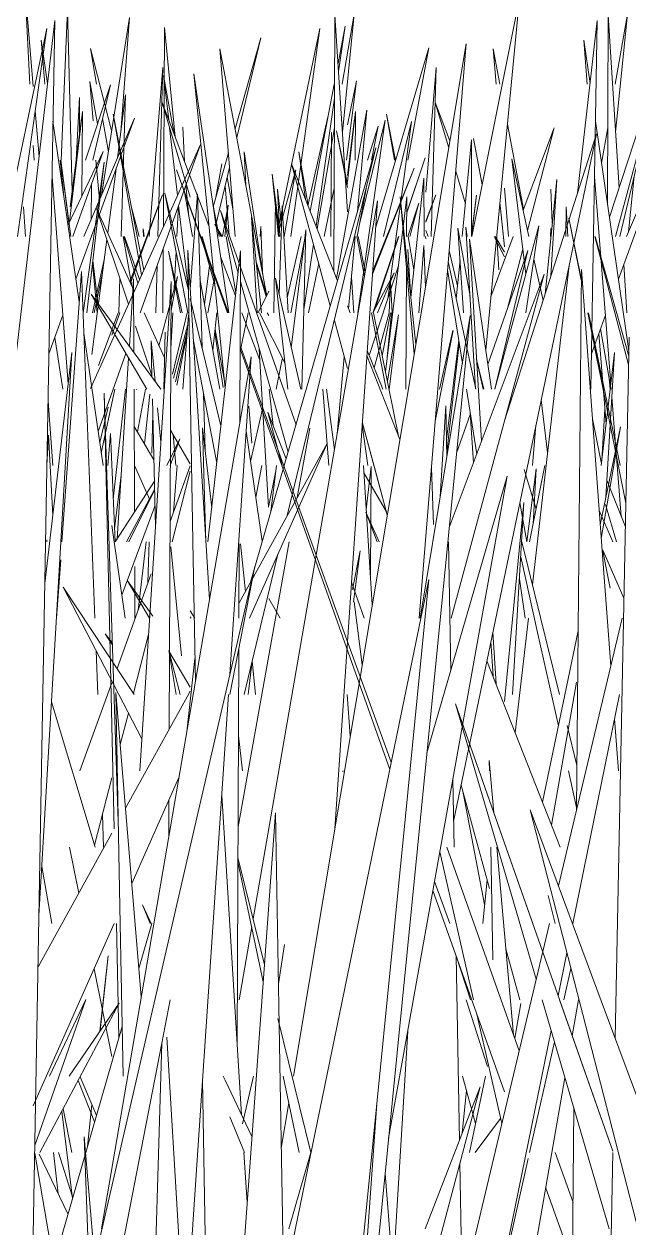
# Model space of a CAD drawing. Header units: millimetres. Extents: x -10020 to 20888, y -4665 to 12339.
# Drawn here: x 2578 to 2599.88, y 3072.06 to 3115.59 of the extents above; entities that cross this region are included whole.
import ezdxf

# ---------------------------------------------------------------- set-up
doc = ezdxf.new("R2010")
doc.units = ezdxf.units.MM
doc.layers.add('G-IMPT', color=8, linetype='Continuous', lineweight=9)

# ---------------------------------------------------------------- blocks, each defined once
blk = doc.blocks.new('Grass Array - 25_dwg-V21-West')
at = {"layer": 'G-IMPT'}
for p, q in [((2598.94, 3102.383), (2598.624, 3103.962)), ((2598.984, 3102.383), (2598.645, 3104.019))]:
    blk.add_line(p, q, dxfattribs=at)
blk = doc.blocks.new('Grass Array - 25_dwg-V22-West')
at = {"layer": 'G-IMPT'}
for p, q in [((2577.735, 3103.734), (2579.114, 3115.713)), ((2577.915, 3048), (2579.114, 3115.713)), ((2589.357, 3114.159), (2589.612, 3115.506)), ((2589.375, 3113.874), (2589.612, 3115.506)), ((2578.852, 3113.438), (2578.624, 3115.003)), ((2578.749, 3113.419), (2578.624, 3115.003)), ((2587.742, 3077.552), (2593.988, 3114.87)), ((2593.015, 3102.989), (2593.988, 3114.87)), ((2583.047, 3113.723), (2583.233, 3112.121)), ((2583.047, 3113.723), (2583.427, 3111.611)), ((2584.138, 3113.782), (2585.274, 3102.406)), ((2584.138, 3113.782), (2585.407, 3105.142)), ((2580.228, 3110.66), (2581.125, 3113.389)), ((2580.488, 3110.66), (2581.125, 3113.389)), ((2588.346, 3108.827), (2589.217, 3113.419)), ((2589.661, 3110.66), (2590.023, 3113.535)), ((2589.695, 3111.946), (2590.023, 3113.535)), ((2581.379, 3110.745), (2581.675, 3113.03)), ((2581.512, 3107.901), (2581.675, 3113.03)), ((2588.562, 3108.278), (2589.234, 3112.907)), ((2599.388, 3107.901), (2600.747, 3112.97)), ((2599.542, 3107.901), (2600.747, 3112.97)), ((2589.307, 3106.385), (2590.402, 3112.478)), ((2590.064, 3108.804), (2590.402, 3112.478)), ((2579.999, 3105.549), (2579.049, 3112.08)), ((2581.993, 3112.185), (2579.88, 3106.366)), ((2581.993, 3112.185), (2580.167, 3107.901)), ((2588.27, 3109.019), (2588.992, 3112.235)), ((2590.423, 3110.66), (2590.803, 3111.898)), ((2590.568, 3110.66), (2590.803, 3111.898)), ((2590.995, 3107.901), (2592.01, 3112.067)), ((2591.152, 3105.648), (2592.01, 3112.067)), ((2583.266, 3111.837), (2583.55, 3109.396)), ((2589.124, 3111.666), (2589.096, 3107.901)), ((2589.695, 3109.792), (2589.303, 3111.723)), ((2589.695, 3109.675), (2589.303, 3111.723)), ((2595.377, 3101.247), (2598.701, 3111.621)), ((2596.051, 3108.853), (2597.168, 3111.84)), ((2596.212, 3108.122), (2597.168, 3111.84)), ((2596.312, 3100.122), (2598.701, 3111.621)), ((2580.406, 3102.413), (2584.379, 3111.238)), ((2582.207, 3105.142), (2584.379, 3111.238)), ((2586.193, 3095.413), (2590.729, 3111.106)), ((2588.051, 3100.007), (2590.729, 3111.106)), ((2593.85, 3107.901), (2594.187, 3111.398)), ((2594.189, 3107.901), (2594.187, 3111.398)), ((2586.636, 3106.537), (2585.959, 3110.964)), ((2586.026, 3109.749), (2585.959, 3110.964)), ((2588.275, 3109.041), (2587.945, 3110.961)), ((2588.175, 3109.261), (2587.945, 3110.961)), ((2596.261, 3107.901), (2595.642, 3110.713)), ((2596.149, 3106.547), (2595.642, 3110.713)), ((2581.028, 3108.036), (2581.329, 3110.356)), ((2585.355, 3105.142), (2583.513, 3110.321)), ((2585.391, 3105.142), (2583.513, 3110.321)), ((2587.676, 3110.531), (2589.34, 3106.3)), ((2587.676, 3110.531), (2589.078, 3105.394)), ((2589.078, 3105.394), (2587.676, 3110.531)), ((2579.603, 3102.579), (2579.014, 3110.061)), ((2583.93, 3105.142), (2583.099, 3109.47)), ((2583.946, 3105.949), (2583.099, 3109.47)), ((2583.791, 3109.587), (2584.094, 3107.901)), ((2584.015, 3106.005), (2584.272, 3109.444)), ((2584.442, 3103.885), (2584.272, 3109.444)), ((2588.861, 3107.901), (2589.222, 3109.65)), ((2590.044, 3107.901), (2590.373, 3109.631)), ((2578.052, 3107.901), (2577.984, 3108.982)), ((2581.987, 3105.925), (2580.625, 3108.923)), ((2581.776, 3105.456), (2580.625, 3108.923)), ((2583.592, 3109.03), (2583.945, 3105.995)), ((2585.173, 3107.901), (2585.388, 3109.039)), ((2585.267, 3107.901), (2585.388, 3109.039)), ((2586.285, 3083.237), (2590.784, 3109.195)), ((2587.038, 3105.142), (2587.092, 3109.189)), ((2587.217, 3107.901), (2587.092, 3109.189)), ((2587.234, 3105.801), (2587.334, 3109.014)), ((2587.554, 3105.142), (2587.334, 3109.014)), ((2590.037, 3098.227), (2590.784, 3109.195)), ((2585.741, 3106.581), (2585.108, 3108.844)), ((2587.837, 3101.101), (2585.108, 3108.844)), ((2586.587, 3105.142), (2586.228, 3108.603)), ((2586.431, 3105.142), (2586.228, 3108.603)), ((2598.214, 3106.096), (2597.702, 3108.567)), ((2598.151, 3106.322), (2597.702, 3108.567)), ((2582.343, 3107.901), (2582.307, 3108.183)), ((2582.323, 3107.901), (2582.307, 3108.183)), ((2592.613, 3107.901), (2592.536, 3108.119)), ((2593.895, 3105.142), (2593.692, 3108.209)), ((2594.129, 3105.745), (2593.692, 3108.209)), ((2593.977, 3108.243), (2594.026, 3107.901)), ((2593.977, 3108.243), (2594.332, 3102.396)), ((2595.026, 3102.383), (2596.621, 3108.297)), ((2596.147, 3105.142), (2596.621, 3108.297)), ((2597.056, 3108.2), (2597.036, 3107.901)), ((2580.457, 3103.636), (2580.997, 3107.801)), ((2582.117, 3106.213), (2581.606, 3107.901)), ((2582.178, 3106.349), (2581.637, 3107.901)), ((2584.411, 3107.901), (2584.899, 3106.16)), ((2584.899, 3106.16), (2584.411, 3107.901)), ((2587.523, 3105.689), (2588.019, 3107.901)), ((2587.648, 3105.142), (2588.171, 3107.901)), ((2588.124, 3105.264), (2588.468, 3107.63)), ((2589.739, 3105.285), (2589.98, 3107.901)), ((2590.311, 3106.465), (2590.035, 3107.901)), ((2590.339, 3106.628), (2590.08, 3107.901)), ((2592.536, 3107.818), (2592.515, 3107.901)), ((2594.545, 3100.503), (2594.107, 3107.805)), ((2594.905, 3102.383), (2594.107, 3107.805)), ((2594.882, 3105.725), (2595.695, 3107.901)), ((2599.864, 3103.261), (2598.642, 3107.901)), ((2599.871, 3103.579), (2598.657, 3107.901)), ((2583.663, 3105.142), (2583.232, 3107.376)), ((2583.232, 3107.376), (2583.719, 3105.142)), ((2583.72, 3105.142), (2583.232, 3107.376)), ((2584.708, 3094.78), (2583.92, 3107.412)), ((2584.107, 3096.892), (2583.92, 3107.412)), ((2584.654, 3096.865), (2585.831, 3107.388)), ((2585.804, 3101.162), (2585.831, 3107.388)), ((2593.678, 3106.124), (2593.376, 3107.402)), ((2594.774, 3103.278), (2596.225, 3107.397)), ((2595.026, 3102.383), (2596.225, 3107.397)), ((2595.487, 3105.303), (2596.039, 3107.45)), ((2580.644, 3105.142), (2580.481, 3106.947)), ((2580.688, 3105.412), (2580.491, 3107.038)), ((2586.785, 3105.784), (2586.395, 3106.99)), ((2586.76, 3105.733), (2586.404, 3106.906)), ((2588.291, 3105.142), (2588.66, 3106.927)), ((2593.853, 3103.319), (2593.319, 3106.702)), ((2594.335, 3102.383), (2593.344, 3107.008)), ((2593.633, 3105.657), (2593.768, 3107.057)), ((2596.769, 3105.592), (2596.439, 3107.089)), ((2597.981, 3087.189), (2598.155, 3106.707)), ((2598.932, 3096.232), (2598.155, 3106.707)), ((2581.425, 3105.142), (2581.464, 3106.395)), ((2581.811, 3103.943), (2581.964, 3106.372)), ((2581.975, 3103.719), (2581.964, 3106.372)), ((2582.645, 3095.71), (2583.327, 3106.279)), ((2582.881, 3103.959), (2583.548, 3106.456)), ((2583.253, 3090.091), (2583.327, 3106.279)), ((2583.322, 3105.231), (2583.548, 3106.456)), ((2584.365, 3106.392), (2585.086, 3102.383)), ((2584.652, 3105.142), (2584.866, 3106.276)), ((2587.55, 3100.106), (2585.826, 3106.275)), ((2588.007, 3102.383), (2587.1, 3106.394)), ((2587.543, 3102.383), (2587.1, 3106.394)), ((2590.614, 3105.142), (2591.391, 3106.595)), ((2590.785, 3105.142), (2591.391, 3106.595)), ((2593.377, 3097.387), (2596.81, 3106.546)), ((2593.95, 3095.971), (2596.81, 3106.546)), ((2580.434, 3105.827), (2582.952, 3102.383)), ((2580.434, 3105.827), (2582.443, 3102.383)), ((2585.123, 3101.055), (2584.015, 3105.662)), ((2589.695, 3105.397), (2589.795, 3105.142)), ((2579.407, 3105.064), (2578.901, 3103.669)), ((2583.08, 3103.52), (2582.343, 3105.142)), ((2583.744, 3102.383), (2583.945, 3105.065)), ((2584.831, 3103.801), (2584.973, 3105.142)), ((2585.815, 3103.743), (2586.104, 3105.142)), ((2591.093, 3102.383), (2590.564, 3105.142)), ((2591.546, 3100.693), (2590.641, 3105.142)), ((2591.142, 3102.679), (2591.541, 3105.078)), ((2591.208, 3102.383), (2591.541, 3105.078)), ((2592.331, 3094.106), (2594.139, 3105.054)), ((2593.129, 3094.887), (2594.139, 3105.054)), ((2599.764, 3098.266), (2598.388, 3105.142)), ((2599.555, 3099.624), (2598.412, 3105.142)), ((2582.627, 3102.892), (2582.038, 3104.668)), ((2589.223, 3104.865), (2589.695, 3103.134)), ((2589.695, 3103.134), (2589.223, 3104.865)), ((2580.367, 3103.017), (2580.163, 3104.417)), ((2582.598, 3104.139), (2582.739, 3102.674)), ((2582.598, 3104.139), (2582.629, 3102.825)), ((2582.629, 3102.825), (2582.598, 3104.139)), ((2584.973, 3099.712), (2584.125, 3104.128)), ((2599.375, 3078.924), (2599.884, 3104.261)), ((2578.754, 3095.357), (2579.736, 3103.708)), ((2579.152, 3093.754), (2579.736, 3103.708)), ((2580.68, 3100.86), (2581.686, 3103.681)), ((2591.282, 3088.899), (2585.816, 3103.97)), ((2587.5, 3099.116), (2585.816, 3103.848)), ((2586.843, 3098.123), (2586.508, 3103.837)), ((2580.801, 3072.034), (2586.216, 3103.561)), ((2581.372, 3096.979), (2581.784, 3103.512)), ((2585.541, 3093.527), (2586.216, 3103.561)), ((2587.331, 3103.47), (2587.125, 3102.383)), ((2589.323, 3100.768), (2589.58, 3103.556)), ((2590.403, 3103.598), (2591.594, 3100.569)), ((2594.607, 3102.383), (2594.366, 3103.463)), ((2594.633, 3102.383), (2594.366, 3103.463)), ((2580.367, 3103.017), (2580.86, 3099.624)), ((2592.293, 3094.106), (2593.015, 3102.989)), ((2580.794, 3100.075), (2581.286, 3102.383)), ((2581.228, 3098.406), (2581.666, 3102.383)), ((2581.998, 3097.95), (2581.98, 3102.383)), ((2587.007, 3101.078), (2586.872, 3102.383)), ((2589.023, 3099.624), (2588.804, 3102.383)), ((2589.224, 3100.197), (2588.941, 3102.383)), ((2594.37, 3100.037), (2594, 3102.383)), ((2581.127, 3092.385), (2580.902, 3102.243)), ((2581.408, 3086.752), (2580.902, 3102.243)), ((2582.647, 3102.033), (2582.754, 3097.398)), ((2582.754, 3097.398), (2582.647, 3102.033)), ((2584.555, 3100.19), (2584.493, 3102.207)), ((2596.934, 3100.099), (2596.703, 3102.001)), ((2581.046, 3101.733), (2580.739, 3100.458)), ((2582.831, 3101.717), (2582.952, 3100.465)), ((2586.195, 3099.774), (2586.632, 3101.719)), ((2593.055, 3098.489), (2593.256, 3101.779)), ((2593.291, 3099.915), (2593.256, 3101.779)), ((2593.644, 3100.072), (2594.138, 3101.474)), ((2594.254, 3099.726), (2594.134, 3101.536)), ((2581.986, 3101.037), (2582.698, 3099.826)), ((2590.236, 3101.153), (2590.747, 3099.284)), ((2591.139, 3097.847), (2590.236, 3101.153)), ((2596.384, 3099.624), (2596.512, 3101.085)), ((2598.867, 3099.749), (2598.555, 3101.319)), ((2598.839, 3097.487), (2599.577, 3101.03)), ((2598.877, 3096.986), (2599.577, 3101.03)), ((2578.889, 3100.726), (2578.831, 3099.624)), ((2578.831, 3099.624), (2578.889, 3100.726)), ((2578.889, 3100.726), (2579.043, 3097.817)), ((2583.302, 3100.909), (2584.015, 3099.688)), ((2584.453, 3100.99), (2584.792, 3098.093)), ((2584.453, 3100.99), (2584.579, 3096.865)), ((2586.619, 3096.886), (2586.035, 3100.866)), ((2588.334, 3100.976), (2587.883, 3098.471)), ((2585.776, 3094.658), (2588.962, 3100.424)), ((2586.158, 3094.106), (2588.962, 3100.424)), ((2588.051, 3100.007), (2587.523, 3097.818)), ((2596.312, 3100.122), (2593.535, 3086.751)), ((2581.275, 3097.333), (2581.518, 3099.282)), ((2581.993, 3099.624), (2582.548, 3098.387)), ((2583.413, 3097.954), (2583.538, 3099.624)), ((2586.602, 3099.624), (2586.385, 3098.481)), ((2587.113, 3099.434), (2586.855, 3098.184)), ((2591.139, 3097.847), (2590.747, 3099.284)), ((2596.183, 3096.865), (2596.527, 3099.504)), ((2596.282, 3096.865), (2596.839, 3099.624)), ((2596.411, 3097.502), (2596.527, 3099.504)), ((2587.5, 3099.116), (2591.228, 3088.636)), ((2592.567, 3089.233), (2595.473, 3099.247)), ((2593.821, 3090.033), (2595.473, 3099.247)), ((2599.082, 3099.092), (2599.746, 3097.406)), ((2590.037, 3098.227), (2589.238, 3086.492)), ((2595.374, 3091.09), (2596.078, 3098.294)), ((2595.665, 3091.347), (2596.078, 3098.294)), ((2599.296, 3096.865), (2598.801, 3097.999)), ((2599.03, 3098.212), (2599.421, 3096.865)), ((2581.174, 3097.461), (2581.662, 3094.106)), ((2583.315, 3096.688), (2583.695, 3092.742)), ((2584.107, 3096.892), (2584.198, 3091.808)), ((2587.595, 3096.865), (2585.741, 3086.56)), ((2585.785, 3096.791), (2585.774, 3094.106)), ((2585.835, 3096.791), (2586.006, 3095.074)), ((2593.434, 3092.22), (2593.347, 3096.865)), ((2597.362, 3091.347), (2595.998, 3096.865)), ((2587.185, 3096.42), (2585.961, 3091.347)), ((2589.879, 3095.139), (2590.155, 3096.547)), ((2589.916, 3094.694), (2590.155, 3096.547)), ((2596.571, 3093.584), (2595.961, 3096.32)), ((2599.197, 3095.195), (2598.931, 3096.529)), ((2598.932, 3096.232), (2599.218, 3092.382)), ((2599.695, 3094.83), (2598.933, 3096.56)), ((2599.695, 3094.83), (2598.988, 3096.435)), ((2579.552, 3066.516), (2586.343, 3095.977)), ((2582.006, 3095.974), (2582.013, 3094.106)), ((2586.343, 3095.977), (2585.442, 3091.347)), ((2593.95, 3095.971), (2593.446, 3094.106)), ((2582.658, 3094.184), (2581.743, 3095.458)), ((2582.543, 3094.106), (2581.743, 3095.458)), ((2582.645, 3095.71), (2582.185, 3088.588)), ((2582.903, 3048.164), (2592.64, 3095.502)), ((2590.302, 3094.106), (2589.845, 3095.405)), ((2591.791, 3086.944), (2592.64, 3095.502)), ((2595.914, 3095.535), (2596.125, 3094.106)), ((2587.27, 3094.106), (2586.855, 3094.818)), ((2593.129, 3094.887), (2588.468, 3048)), ((2589.937, 3094.694), (2590.231, 3092.424)), ((2584.015, 3094.375), (2584.175, 3094.106)), ((2584.175, 3094.106), (2584.015, 3094.375)), ((2584.015, 3094.156), (2584.042, 3094.106)), ((2597.324, 3084.43), (2599.629, 3094.106)), ((2579.152, 3093.754), (2578.541, 3083.36)), ((2596.751, 3087.461), (2598.039, 3093.645)), ((2585.541, 3093.527), (2585.442, 3092.069)), ((2594.963, 3092.006), (2594.887, 3093.258)), ((2595.072, 3091.729), (2594.959, 3093.606)), ((2596.571, 3093.584), (2597.324, 3090.213)), ((2583.65, 3091.347), (2583.241, 3092.94)), ((2583.505, 3091.347), (2583.241, 3092.94)), ((2584.015, 3091.617), (2583.266, 3092.883)), ((2585.769, 3093.035), (2585.708, 3078.764)), ((2581.127, 3092.385), (2581.262, 3086.487)), ((2583.886, 3089.993), (2584.183, 3092.647)), ((2586.256, 3092.57), (2586.378, 3091.347)), ((2594.743, 3092.565), (2597.393, 3085.829)), ((2583.9, 3091.262), (2584.015, 3091.47)), ((2597.976, 3091.793), (2597.08, 3086.623)), ((2578.995, 3091.088), (2580.573, 3085.829)), ((2581.468, 3083.67), (2581.326, 3091.418)), ((2582.241, 3080.414), (2581.326, 3091.418)), ((2583.9, 3091.262), (2581.674, 3087.233)), ((2585.394, 3091.347), (2583.823, 3068.025)), ((2589.8, 3089.849), (2589.681, 3091.347)), ((2593.605, 3091.012), (2596.521, 3081.057)), ((2593.605, 3091.012), (2596.279, 3083.408)), ((2599.293, 3074.84), (2593.605, 3091.012)), ((2597.852, 3083.07), (2599.539, 3091.347)), ((2597.996, 3088.786), (2597.639, 3090.227)), ((2599.36, 3090.471), (2599.5, 3088.588)), ((2585.756, 3089.851), (2585.903, 3088.588)), ((2593.821, 3090.033), (2591.183, 3075.307)), ((2594.989, 3087.075), (2594.823, 3088.961)), ((2594.829, 3088.588), (2594.823, 3088.961)), ((2589.533, 3088.554), (2589.545, 3088.588)), ((2597.687, 3088.588), (2597.982, 3087.264)), ((2581.9, 3084.512), (2583.604, 3088.351)), ((2593.507, 3088.278), (2593.553, 3085.829)), ((2594.83, 3084.329), (2593.809, 3088.068)), ((2594.83, 3084.329), (2593.809, 3088.068)), ((2583.235, 3086.204), (2583.241, 3087.534)), ((2585.871, 3076.152), (2585.149, 3087.714)), ((2594.657, 3083.751), (2593.883, 3087.796)), ((2598.872, 3080.273), (2596.301, 3087.178)), ((2601.623, 3066.516), (2596.301, 3087.178)), ((2585.002, 3058.367), (2587.098, 3087.064)), ((2587.218, 3080.078), (2587.098, 3087.064)), ((2591.791, 3086.944), (2587.926, 3048)), ((2581.174, 3086.329), (2578.508, 3081.504)), ((2594.975, 3081.084), (2593.289, 3085.829)), ((2594.956, 3081.752), (2594.88, 3085.829)), ((2595.7, 3079.043), (2595.1, 3085.829)), ((2586.697, 3081.571), (2585.737, 3085.452)), ((2594.257, 3080.311), (2593.038, 3085.66)), ((2579.01, 3083.07), (2578.645, 3085.132)), ((2586.652, 3080.964), (2585.736, 3085.296)), ((2593.396, 3083.07), (2592.846, 3084.588)), ((2594.59, 3083.07), (2594.744, 3084.644)), ((2592.786, 3084.256), (2595.374, 3076.984)), ((2597.214, 3083.07), (2596.95, 3084.079)), ((2581.468, 3083.67), (2581.581, 3077.552)), ((2582.562, 3083.07), (2582.281, 3083.749)), ((2582.602, 3083.07), (2582.281, 3083.749)), ((2596.398, 3083.07), (2596.279, 3083.408)), ((2578.334, 3076.478), (2581.26, 3083.07)), ((2581.34, 3083.07), (2581.434, 3078.944)), ((2582.155, 3081.44), (2582.626, 3083.07)), ((2585.777, 3080.311), (2586.234, 3082.944)), ((2589.278, 3050.649), (2597, 3083.07)), ((2587.204, 3080.883), (2587.416, 3082.305)), ((2580.748, 3079.174), (2581.044, 3081.894)), ((2580.761, 3079.192), (2581.044, 3081.894)), ((2593.626, 3081.897), (2593.749, 3075.236)), ((2594.147, 3080.311), (2593.626, 3081.896)), ((2595.927, 3080.311), (2595.426, 3082.147)), ((2595.927, 3080.311), (2595.426, 3082.147)), ((2597.318, 3080.454), (2597.634, 3082.003)), ((2597.523, 3080.311), (2597.778, 3081.444)), ((2594.975, 3081.084), (2595.904, 3078.469)), ((2578.394, 3075.048), (2580.233, 3080.318)), ((2578.579, 3074.793), (2581.445, 3080.191)), ((2578.929, 3077.552), (2580.233, 3080.318)), ((2579.637, 3077.552), (2581.445, 3080.191)), ((2582.98, 3078.744), (2583.287, 3080.311)), ((2593.988, 3080.311), (2594.758, 3077.898)), ((2595.963, 3080.177), (2595.745, 3078.917)), ((2596.739, 3080.311), (2599.164, 3072.034)), ((2599.293, 3074.84), (2597.369, 3080.311)), ((2598.057, 3080.311), (2597.828, 3079.004)), ((2598.872, 3080.273), (2601.941, 3072.034)), ((2587.218, 3080.078), (2587.391, 3069.981)), ((2595.277, 3075.834), (2594.376, 3079.789)), ((2579.08, 3070.799), (2581.548, 3079.339)), ((2588.374, 3074.793), (2587.176, 3079.632)), ((2583.393, 3075.15), (2583.163, 3078.959)), ((2591.271, 3069.275), (2591.875, 3079.174)), ((2593.351, 3060.998), (2597.063, 3079.204)), ((2582.98, 3078.744), (2580.192, 3064.393)), ((2582.472, 3060.998), (2582.98, 3078.744)), ((2596.284, 3074.793), (2597.183, 3078.796)), ((2580.031, 3077.529), (2580.62, 3076.129)), ((2585.279, 3077.405), (2585.209, 3077.552)), ((2585.899, 3075.827), (2586.303, 3077.552)), ((2587.374, 3077.552), (2587.957, 3074.793)), ((2593.852, 3077.552), (2594.33, 3075.842)), ((2594.112, 3074.793), (2594.686, 3077.552)), ((2579.956, 3077.388), (2580.552, 3075.893)), ((2584.454, 3077.395), (2584.725, 3062.209)), ((2586.243, 3075.364), (2585.279, 3077.405)), ((2589.481, 3058.239), (2594.493, 3077.163)), ((2592.513, 3072.031), (2594.493, 3077.163)), ((2597.564, 3077.494), (2594.236, 3058.448)), ((2593.85, 3075.496), (2593.999, 3077.026)), ((2579.753, 3073.126), (2579.367, 3076.277)), ((2579.733, 3074.793), (2579.418, 3076.374)), ((2580.296, 3075.007), (2580.459, 3076.512)), ((2587.306, 3074.948), (2587.579, 3076.582)), ((2590.759, 3076.549), (2589.857, 3063.757)), ((2597.675, 3052.721), (2597.886, 3076.397)), ((2585.977, 3074.793), (2585.448, 3076.075)), ((2594.318, 3074.793), (2595.234, 3076.023)), ((2580.366, 3070.334), (2580.175, 3075.355)), ((2580.556, 3070.872), (2580.175, 3075.355)), ((2583.393, 3075.15), (2584.542, 3056.13)), ((2579.135, 3070.481), (2578.389, 3074.769)), ((2579.591, 3072.568), (2578.545, 3074.73)), ((2579.591, 3072.568), (2578.545, 3074.73)), ((2579.74, 3073.227), (2579.247, 3074.793)), ((2586.069, 3072.979), (2585.956, 3074.793)), ((2587.576, 3072.034), (2588.377, 3074.793)), ((2595.045, 3069.275), (2596.233, 3074.568)), ((2597.211, 3074.793), (2597.855, 3072.98)), ((2598.903, 3055.48), (2599.292, 3074.793)), ((2591.316, 3070.761), (2591.056, 3074.034)), ((2593.765, 3074.415), (2593.85, 3069.843)), ((2597.836, 3070.827), (2596.867, 3073.501))]:
    blk.add_line(p, q, dxfattribs=at)
blk = doc.blocks.new('Grass Array - Grass Array-V25-West')
for name in ['Grass Array - 25_dwg-V22-West', 'Grass Array - 25_dwg-V21-West']:
    blk.add_blockref(name, (0, 0))
blk = doc.blocks.new('Grass Array - 25_dwg-V36-West')
at = {"layer": 'G-IMPT'}
for p, q in [((2591.842, 3108.778), (2592.504, 3110.746)), ((2591.842, 3108.761), (2592.504, 3110.746)), ((2594.189, 3107.984), (2594.363, 3109.406)), ((2594.189, 3107.901), (2594.363, 3109.406)), ((2585.053, 3107.901), (2584.827, 3109.091))]:
    blk.add_line(p, q, dxfattribs=at)
blk = doc.blocks.new('Grass Array - 25_dwg-V39-West')
at = {"layer": 'G-IMPT'}
for p, q in [((2594.2, 3107.901), (2595.928, 3116.58)), ((2594.697, 3103.8), (2595.928, 3116.58)), ((2589.21, 3106.631), (2589.246, 3115.91)), ((2589.695, 3108.801), (2589.246, 3115.91)), ((2589.504, 3113.419), (2589.942, 3115.949)), ((2589.514, 3111.677), (2589.942, 3115.949)), ((2578.822, 3115.423), (2577.252, 3107.901)), ((2578.822, 3115.423), (2577.771, 3107.901)), ((2598.013, 3109.474), (2598.731, 3115.713)), ((2598.495, 3102.383), (2598.731, 3115.713)), ((2598.469, 3113.438), (2598.241, 3115.003)), ((2598.366, 3113.419), (2598.241, 3115.003)), ((2586.771, 3105.827), (2585.088, 3114.689)), ((2585.636, 3107.901), (2585.088, 3114.689)), ((2590.719, 3108.239), (2592.646, 3114.73)), ((2591.881, 3110.66), (2592.646, 3114.73)), ((2583.023, 3114.01), (2582.526, 3107.901)), ((2582.845, 3107.901), (2583.023, 3114.01)), ((2599.171, 3108.609), (2600.742, 3113.389)), ((2579.644, 3108.432), (2580.112, 3112.422)), ((2580.089, 3109.363), (2580.112, 3112.422)), ((2582.331, 3106.689), (2581.225, 3112.334)), ((2582.253, 3106.515), (2581.225, 3112.334)), ((2584.015, 3109.326), (2582.992, 3112.756)), ((2584.686, 3108.294), (2582.992, 3112.756)), ((2579.674, 3108.974), (2580.076, 3112.173)), ((2590.067, 3105.142), (2591.064, 3112.106)), ((2590.14, 3108.404), (2591.064, 3112.106)), ((2599.874, 3103.769), (2598.666, 3112.08)), ((2601.61, 3112.185), (2599.497, 3106.366)), ((2601.61, 3112.185), (2599.784, 3107.901)), ((2588.597, 3108.188), (2589.23, 3111.84)), ((2579.31, 3110.66), (2579.427, 3109.486)), ((2579.33, 3110.66), (2579.626, 3108.395)), ((2579.691, 3107.901), (2579.33, 3110.66)), ((2579.595, 3108.329), (2580.858, 3110.973)), ((2579.769, 3107.901), (2580.858, 3110.973)), ((2580.144, 3105.142), (2580.897, 3110.596)), ((2580.275, 3105.142), (2580.897, 3110.596)), ((2591.842, 3108.778), (2592.504, 3110.746)), ((2591.842, 3108.761), (2592.504, 3110.746)), ((2590.603, 3106.54), (2592.108, 3110.378)), ((2590.612, 3106.665), (2592.108, 3110.378)), ((2591.99, 3105.696), (2592.46, 3110.009)), ((2592.467, 3107.901), (2592.46, 3110.009)), ((2596.843, 3105.822), (2597.266, 3109.972)), ((2597.056, 3106.488), (2597.266, 3109.972)), ((2599.22, 3102.579), (2598.631, 3110.061)), ((2581.831, 3106.269), (2583.012, 3109.411)), ((2581.855, 3106.216), (2583.012, 3109.411)), ((2587.171, 3109.618), (2587.248, 3107.901)), ((2587.171, 3109.618), (2587.314, 3108.369)), ((2587.171, 3109.618), (2587.314, 3108.369)), ((2591.074, 3103.013), (2591.845, 3109.342)), ((2592.113, 3103.669), (2591.609, 3109.339)), ((2592.168, 3103.996), (2591.609, 3109.339)), ((2591.837, 3107.901), (2591.845, 3109.342)), ((2594.179, 3107.901), (2594.363, 3109.406)), ((2594.189, 3107.901), (2594.363, 3109.406)), ((2585.053, 3107.901), (2584.827, 3109.091)), ((2592.274, 3109.108), (2591.883, 3107.901)), ((2591.883, 3107.901), (2592.274, 3109.108)), ((2592.274, 3109.108), (2591.948, 3107.901)), ((2595.21, 3109.133), (2595.374, 3107.53)), ((2595.374, 3107.54), (2595.211, 3109.136)), ((2597.598, 3107.901), (2597.601, 3108.982)), ((2597.668, 3107.901), (2597.601, 3108.982)), ((2584.897, 3108.35), (2585.124, 3107.901)), ((2584.897, 3108.35), (2585.163, 3107.901)), ((2585.163, 3107.901), (2584.897, 3108.35)), ((2587.668, 3103.884), (2588.198, 3108.141)), ((2588.049, 3102.383), (2588.198, 3108.141)), ((2584.869, 3106.459), (2584.439, 3107.901)), ((2585.661, 3105.872), (2585.316, 3107.901)), ((2590.629, 3105.169), (2591.547, 3107.901)), ((2590.67, 3105.247), (2591.555, 3107.901)), ((2592.275, 3105.142), (2592.465, 3107.576)), ((2592.516, 3106.073), (2592.465, 3107.576)), ((2580.48, 3105.142), (2580.909, 3107.118)), ((2585.649, 3105.757), (2585.107, 3107.185)), ((2591.99, 3105.701), (2591.884, 3107.436)), ((2591.96, 3105.982), (2591.884, 3107.436)), ((2582.765, 3105.142), (2582.815, 3106.849)), ((2591.542, 3106.85), (2590.488, 3103.604)), ((2590.488, 3103.604), (2591.542, 3106.85)), ((2591.804, 3102.383), (2591.831, 3106.846)), ((2597.352, 3103.734), (2597.712, 3106.861)), ((2579.374, 3096.865), (2580.077, 3106.643)), ((2580.561, 3094.106), (2580.077, 3106.643)), ((2580.542, 3105.142), (2580.84, 3106.589)), ((2589.927, 3105.142), (2589.845, 3106.432)), ((2591.205, 3105.142), (2591.258, 3106.278)), ((2591.313, 3105.142), (2591.258, 3106.278)), ((2586.471, 3105.142), (2586.855, 3105.927)), ((2580.692, 3103.237), (2581.408, 3105.142)), ((2581.174, 3104.334), (2581.467, 3105.142)), ((2586.531, 3103.431), (2585.882, 3105.142)), ((2586.518, 3105.142), (2587.44, 3103.319)), ((2586.797, 3105.142), (2586.855, 3105.044)), ((2586.855, 3105.044), (2586.797, 3105.142)), ((2591.203, 3105.142), (2590.667, 3103.156)), ((2590.955, 3103.597), (2591.254, 3105.142)), ((2591.138, 3103.538), (2591.285, 3105.142)), ((2599.024, 3105.064), (2598.517, 3103.669)), ((2583.92, 3104.73), (2583.412, 3102.789)), ((2585.247, 3102.677), (2584.91, 3104.545)), ((2593.525, 3104.51), (2592.872, 3101.233)), ((2593.024, 3102.383), (2593.506, 3104.51)), ((2599.167, 3102.776), (2598.845, 3104.57)), ((2579.113, 3104.252), (2579.409, 3102.383)), ((2583.054, 3102.383), (2583.102, 3104.453)), ((2583.901, 3104.478), (2583.476, 3102.648)), ((2583.529, 3102.532), (2583.89, 3104.336)), ((2585.203, 3102.443), (2584.898, 3104.436)), ((2593.278, 3100.564), (2593.72, 3104.162)), ((2599.048, 3101.121), (2598.785, 3104.405)), ((2590.416, 3103.786), (2590.974, 3102.383)), ((2593.287, 3100.109), (2593.741, 3104.029)), ((2597.352, 3103.734), (2596.383, 3095.308)), ((2598.872, 3099.624), (2599.353, 3103.708)), ((2599.046, 3098.477), (2599.353, 3103.708)), ((2599.236, 3102.383), (2599.158, 3102.776)), ((2599.192, 3102.383), (2599.158, 3102.776)), ((2582.076, 3102.383), (2582.074, 3102.357)), ((2582.101, 3100.841), (2582.389, 3102.383)), ((2578.87, 3101.953), (2579.038, 3099.624)), ((2579.038, 3099.624), (2578.87, 3101.953)), ((2582.354, 3100.41), (2582.547, 3102.203)), ((2599.597, 3097.784), (2599.258, 3102.094)), ((2582.618, 3100.072), (2582.659, 3101.493)), ((2586.13, 3101.773), (2586.238, 3100.43)), ((2587.481, 3099.867), (2586.822, 3101.552)), ((2587.334, 3099.624), (2586.822, 3101.552)), ((2598.89, 3099.82), (2599.005, 3101.663)), ((2590.434, 3099.624), (2590.233, 3101.098)), ((2581.038, 3099.624), (2581.123, 3100.78)), ((2581.296, 3096.865), (2581.123, 3100.78)), ((2583.164, 3099.624), (2583.642, 3100.586)), ((2583.284, 3099.624), (2583.642, 3100.586)), ((2583.487, 3099.624), (2583.398, 3100.745)), ((2583.287, 3097.606), (2584.015, 3099.617)), ((2583.36, 3096.865), (2584.015, 3099.418)), ((2586.929, 3097.958), (2587.137, 3099.624)), ((2590.275, 3099.624), (2590.593, 3094.589)), ((2591.111, 3097.949), (2590.292, 3099.361)), ((2590.375, 3098.041), (2590.56, 3099.591)), ((2590.525, 3095.673), (2590.56, 3099.591)), ((2592.804, 3097.495), (2592.735, 3099.543)), ((2596.522, 3098.051), (2596.092, 3099.484)), ((2581.299, 3096.865), (2582.715, 3099.063)), ((2581.702, 3096.865), (2582.722, 3098.756)), ((2581.791, 3096.865), (2582.723, 3098.738)), ((2581.54, 3094.943), (2582.736, 3098.154)), ((2596.183, 3096.865), (2595.931, 3098.287)), ((2590.773, 3096.865), (2590.368, 3097.939)), ((2590.839, 3096.865), (2590.368, 3097.939)), ((2578.823, 3096.865), (2578.828, 3096.943)), ((2578.831, 3096.865), (2578.828, 3096.943)), ((2582.424, 3096.865), (2582.126, 3094.395)), ((2582.482, 3095.379), (2582.525, 3096.865)), ((2579.328, 3096.219), (2579.176, 3094.106)), ((2581.365, 3092.292), (2582.601, 3095.71)), ((2581.989, 3091.347), (2579.421, 3095.231)), ((2582.259, 3089.74), (2579.421, 3095.231)), ((2596.245, 3094.106), (2595.768, 3089.96)), ((2581.174, 3093.234), (2580.937, 3093.541)), ((2581.174, 3093.168), (2580.937, 3093.541)), ((2581.958, 3091.394), (2582.503, 3093.521)), ((2580.667, 3091.347), (2580.606, 3092.939)), ((2586.105, 3091.347), (2586.257, 3092.564)), ((2580.025, 3088.588), (2581.174, 3091.766)), ((2581.775, 3090.678), (2581.482, 3089.537)), ((2581.174, 3088.336), (2580.551, 3085.903)), ((2580.88, 3085.829), (2580.835, 3087.01)), ((2579.647, 3085.829), (2579.982, 3084.17)), ((2580.534, 3081.434), (2581.174, 3078.26)), ((2579.236, 3073.301), (2579.068, 3074.793))]:
    blk.add_line(p, q, dxfattribs=at)
blk = doc.blocks.new('Grass Array - Grass Array-V40-West')
for name in ['Grass Array - 25_dwg-V39-West', 'Grass Array - 25_dwg-V36-West', 'Grass Array - 25_dwg-V36-West', 'Grass Array - 25_dwg-V36-West', 'Grass Array - 25_dwg-V36-West', 'Grass Array - 25_dwg-V36-West', 'Grass Array - 25_dwg-V36-West', 'Grass Array - 25_dwg-V36-West', 'Grass Array - 25_dwg-V36-West', 'Grass Array - 25_dwg-V36-West']:
    blk.add_blockref(name, (0, 0))
blk = doc.blocks.new('Grass Array - 25_dwg-V45-West')
at = {"layer": 'G-IMPT'}
for p, q in [((2578.216, 3113.419), (2578.023, 3117.043)), ((2578.334, 3113.325), (2578.023, 3117.043)), ((2579.344, 3110.66), (2579.577, 3116.099)), ((2579.741, 3109.511), (2579.577, 3116.099)), ((2580.801, 3109.388), (2581.816, 3115.818)), ((2581.502, 3111.695), (2581.816, 3115.818)), ((2599.099, 3109.105), (2599.125, 3115.91)), ((2599.52, 3109.671), (2599.125, 3115.91)), ((2599.383, 3113.419), (2599.822, 3115.949)), ((2599.393, 3111.677), (2599.822, 3115.949)), ((2583.043, 3108.27), (2583.087, 3115.463)), ((2583.466, 3111.509), (2583.087, 3115.463)), ((2588.702, 3115.423), (2587.19, 3108.181)), ((2588.702, 3115.423), (2587.65, 3107.901)), ((2585.637, 3111.8), (2586.565, 3115.093)), ((2585.697, 3111.485), (2586.565, 3115.093)), ((2580.401, 3114.697), (2581.171, 3111.733)), ((2580.401, 3114.697), (2580.624, 3113.419)), ((2595.209, 3113.419), (2594.968, 3114.689)), ((2595.07, 3113.419), (2594.968, 3114.689)), ((2592.902, 3114.01), (2592.536, 3109.508)), ((2592.725, 3107.901), (2592.902, 3114.01)), ((2580.661, 3111.977), (2580.381, 3113.505)), ((2580.505, 3112.086), (2580.381, 3113.505)), ((2579.884, 3110.66), (2580.009, 3112.934)), ((2580.006, 3111.616), (2580.009, 3112.934)), ((2578.547, 3110.784), (2578.407, 3112.452)), ((2589.695, 3109.9), (2589.991, 3112.422)), ((2589.978, 3110.66), (2589.991, 3112.422)), ((2591.432, 3110.66), (2591.104, 3112.334)), ((2591.4, 3110.66), (2591.104, 3112.334)), ((2593.36, 3111.117), (2592.872, 3112.756)), ((2593.401, 3111.361), (2592.872, 3112.756)), ((2580.841, 3112.173), (2581.051, 3110.971)), ((2589.695, 3110.106), (2589.955, 3112.173)), ((2596.068, 3108.897), (2595.484, 3111.971)), ((2583.746, 3111.853), (2583.804, 3110.618)), ((2598.887, 3110.559), (2599.109, 3111.84)), ((2578.363, 3110.66), (2578.334, 3111.201)), ((2594.574, 3109.783), (2594.256, 3111.454)), ((2594.573, 3109.775), (2594.256, 3111.454)), ((2580.599, 3110.66), (2580.737, 3109.238)), ((2584.843, 3108.982), (2585.391, 3110.929)), ((2584.938, 3108.333), (2585.434, 3110.396)), ((2584.94, 3109.328), (2585.159, 3110.537)), ((2586.978, 3110.16), (2587.207, 3107.901)), ((2586.978, 3110.16), (2587.239, 3108.097)), ((2587.201, 3108.06), (2587.828, 3110.314)), ((2587.407, 3107.901), (2587.828, 3110.314)), ((2593.964, 3109.09), (2593.612, 3110.273)), ((2580.437, 3109.786), (2580.424, 3108.502)), ((2580.437, 3109.786), (2580.424, 3108.502)), ((2583.963, 3108.63), (2583.859, 3109.779)), ((2585.422, 3107.955), (2585.275, 3109.734)), ((2585.56, 3108.839), (2585.351, 3110.049)), ((2599.856, 3108.069), (2600.06, 3110.082)), ((2592.536, 3108.466), (2592.891, 3109.411)), ((2592.536, 3108.43), (2592.891, 3109.411)), ((2595.515, 3107.901), (2595.374, 3109.65)), ((2597.05, 3109.618), (2597.105, 3108.391)), ((2581.867, 3109.055), (2582.167, 3107.901)), ((2583.593, 3109.02), (2583.533, 3107.901)), ((2586.569, 3108.273), (2586.54, 3107.901)), ((2586.569, 3108.273), (2586.623, 3106.622)), ((2581.586, 3107.901), (2581.896, 3106.126)), ((2592.1, 3106.7), (2591.887, 3107.901)), ((2595.003, 3107.901), (2595.374, 3107.168)), ((2595.042, 3107.901), (2595.374, 3107.341)), ((2595.374, 3107.341), (2595.042, 3107.901)), ((2595.169, 3106.702), (2595.103, 3107.901)), ((2583.024, 3105.142), (2583.038, 3107.475)), ((2583.504, 3107.359), (2583.432, 3106.024)), ((2584.534, 3105.451), (2584.706, 3106.848)), ((2599.806, 3105.142), (2599.694, 3106.91)), ((2583.385, 3105.142), (2583.316, 3103.86)), ((2583.903, 3105.142), (2583.372, 3102.923)), ((2583.372, 3102.923), (2583.903, 3105.142))]:
    blk.add_line(p, q, dxfattribs=at)
blk = doc.blocks.new('Grass Array - Grass Array-V49-West')
blk.add_blockref('Grass Array - 25_dwg-V45-West', (0, 0))

msp = doc.modelspace()

# ---------------------------------------------------------------- block references
for name in ['Grass Array - Grass Array-V49-West', 'Grass Array - Grass Array-V25-West', 'Grass Array - Grass Array-V40-West']:
    msp.add_blockref(name, (0, 0))

doc.saveas('drawing.dxf')
